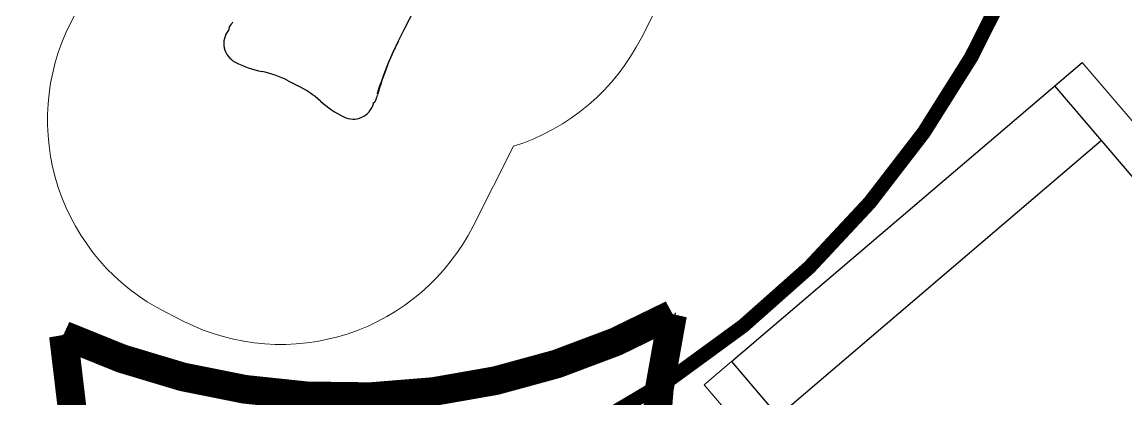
# Model space of a CAD drawing. Header units: millimetres. Extents: x 246416442 to 246896683, y 7418963194 to 7419503218.
# Drawn here: x 246843210 to 246850898, y 7419444564 to 7419447189 of the extents above; entities that cross this region are included whole.
import ezdxf
from ezdxf.lldxf.tags import DXFTag

# ---------------------------------------------------------------- set-up
doc = ezdxf.new("R2010")
doc.units = ezdxf.units.MM
for name, pattern in [('DASHED', [0.75, 0.5, -0.25]), ('DASHED2', [9.525, 6.35, -3.175]), ('HIDDEN', [9.525, 6.35, -3.175])]:
    doc.linetypes.add(name, pattern=pattern)
for name, color, linetype in [('L-EDGE-CONCRETE', 1, 'CONCRETE_EDGE_SHORT'), ('L-Hatch Boundary', 1, 'Continuous'), ('L-ST-SHADE-SAIL', 5, 'DASHED2'), ('L-X-E-PLAY', 9, 'Continuous'), ('L-X-E-PLAY (FallZone)', 252, 'HIDDEN')]:
    doc.layers.add(name, color=color, linetype=linetype)
doc.styles.get("Standard").update_dxf_attribs({"font": 'arial.ttf'})
doc.linetypes.add('CONCRETE_EDGE_SHORT', pattern='A,0.5,-0.2,["CE",Standard,S=0.1,R=0,X=-0.05,Y=-0.05],-0.2', length=0.9)
tags = doc.linetypes.add('HIDDEN2', pattern=[4.7625, 3.175, -1.5875]).pattern_tags.tags
tags[6:7] = [DXFTag(74, 4), DXFTag(75, 0), DXFTag(340, '0'), DXFTag(46, 0.0), DXFTag(50, 0.0), DXFTag(44, 0.0), DXFTag(45, 0.0)]
tags[4:5] = [DXFTag(74, 4), DXFTag(75, 0), DXFTag(340, '0'), DXFTag(46, 0.0), DXFTag(50, 0.0), DXFTag(44, 0.0), DXFTag(45, 0.0)]

# ---------------------------------------------------------------- blocks, each defined once
blk = doc.blocks.new('Artisan - Moduplay')
at = {"layer": 'L-X-E-PLAY', "lineweight": 25}
for p, q in [((-142135.2, -700097.4), (-142135.2, -700122.3)), ((-142135.2, -700122.3), (-142135.2, -700142.8)), ((-142135.2, -700142.8), (-142135.2, -700167.8)), ((-141556.5, -700657.6), (-141457.1, -700657.6)), ((-141457.1, -700657.6), (-140957.7, -700657.6))]:
    blk.add_line(p, q, dxfattribs=at)
for centre, radius, start, end in [((-142039, -699710), 146.3, 77.92626, 180), ((-142994.4, -705366.7), 5892.4, 79.72592, 79.91722), ((-141423.4, -699710), 761.9, 180, 194.72766), ((-142897.1, -700097.4), 761.9, 0, 14.72766), ((-142897.1, -700167.8), 761.9, 345.27232, 0), ((-141423.4, -700555.2), 761.9, 165.27232, 180), ((-142039, -700555.2), 146.3, 180, 282.07374), ((-142897.8, -695436.5), 5345.7, 280.07312, 280.28397), ((-141457, -703337.7), 2685.8, 95.92501, 100.43322), ((-141556, -702763), 2105.4, 91.43307, 98.39016), ((-141737.6, -700642.9), 23.5, 277.59466, 277.68144), ((-141542.5, -702780.1), 2122.5, 90.2825, 95.18501), ((-141556, -702763), 2105.4, 90.00011, 91.43296), ((-141542.5, -702780.3), 2122.8, 89.99995, 90.28299)]:
    blk.add_arc(centre, radius, start, end, dxfattribs=at)
for centre, major_axis, ratio, start_param, end_param in [((-141997.9, -699518), (10.5, 48.9), 0.927568, 3.141591, 3.142328), ((-141967.2, -699590), (-4.4, -24.6), 0.841778, 3.141332, 3.141679), ((-141997.9, -700747.1), (10.5, -48.9), 0.927568, 3.140865, 3.141593), ((-141967.2, -700675.2), (-4.4, 24.6), 0.841778, 3.141519, 3.141887)]:
    blk.add_ellipse(centre, major_axis=major_axis, ratio=ratio, start_param=start_param, end_param=end_param, dxfattribs=at)
for points, knots in [([(-142002, -699567.6), (-142002, -699567.6), (-142002.1, -699567.6), (-142002.3, -699567.6), (-142002.4, -699567.6), (-142002.5, -699567.6), (-142002.6, -699567.6), (-142002.7, -699567.6), (-142002.8, -699567.6), (-142003, -699567.6), (-142003.2, -699567.6), (-142003.4, -699567.6), (-142003.7, -699567.6), (-142003.9, -699567.6), (-142004.1, -699567.6), (-142004.4, -699567.5), (-142004.6, -699567.5), (-142004.9, -699567.5), (-142005.1, -699567.5), (-142005.4, -699567.4), (-142005.7, -699567.4), (-142006, -699567.4), (-142006.2, -699567.3), (-142006.5, -699567.3), (-142006.8, -699567.2), (-142007.1, -699567.2), (-142007.5, -699567.1), (-142007.8, -699567.1), (-142008.1, -699567), (-142008.3, -699567), (-142008.3, -699566.9)], [0, 0, 0, 0, 0.033975, 0.074887, 0.115608, 0.136825, 0.15353, 0.171185, 0.188587, 0.230374, 0.271844, 0.312789, 0.353263, 0.393318, 0.433004, 0.472365, 0.511445, 0.550286, 0.588927, 0.627404, 0.665755, 0.704013, 0.742213, 0.780387, 0.818565, 0.85677, 0.89503, 0.933374, 0.971831, 1, 1, 1, 1]), ([(-141962.8, -699565.4), (-141963.6, -699565.2), (-141965.1, -699564.9), (-141967.7, -699564.5), (-141970.1, -699564.1), (-141972.4, -699563.7), (-141974.5, -699563.3), (-141976.5, -699563), (-141978.4, -699562.7), (-141980.3, -699562.4), (-141981.8, -699562.2), (-141983.2, -699562.1), (-141984.2, -699562), (-141985.1, -699562), (-141986.1, -699562), (-141987.2, -699562), (-141988.4, -699562.1), (-141989.8, -699562.2), (-141991.3, -699562.5), (-141993.2, -699563), (-141995.1, -699563.6), (-141997.2, -699564.5), (-141999.2, -699565.6), (-142001.2, -699566.9), (-142003, -699568.4), (-142004, -699569.4), (-142004.5, -699569.9)], [0, 0, 0, 0, 0.050209, 0.11263, 0.176458, 0.240822, 0.306272, 0.373226, 0.443361, 0.522948, 0.612248, 0.658703, 0.689846, 0.713885, 0.735859, 0.755508, 0.774332, 0.793664, 0.814644, 0.838051, 0.863925, 0.8914, 0.918913, 0.947599, 0.976295, 1, 1, 1, 1]), ([(-142008.3, -700698.2), (-142008.3, -700698.2), (-142008.1, -700698.2), (-142007.9, -700698.1), (-142007.6, -700698.1), (-142007.3, -700698), (-142007, -700697.9), (-142006.7, -700697.9), (-142006.4, -700697.8), (-142006.1, -700697.8), (-142005.8, -700697.8), (-142005.6, -700697.7), (-142005.3, -700697.7), (-142005, -700697.7), (-142004.8, -700697.6), (-142004.5, -700697.6), (-142004.3, -700697.6), (-142004.1, -700697.6), (-142003.8, -700697.6), (-142003.6, -700697.6), (-142003.4, -700697.5), (-142003.2, -700697.5), (-142003, -700697.5), (-142002.8, -700697.5), (-142002.7, -700697.5), (-142002.6, -700697.5), (-142002.4, -700697.5), (-142002.3, -700697.5), (-142002.1, -700697.5), (-142002, -700697.5), (-142002, -700697.5), (-142002, -700697.5)], [0, 0, 0, 0, 0.016748, 0.054205, 0.091526, 0.128733, 0.165851, 0.202907, 0.239925, 0.276934, 0.313955, 0.351012, 0.388135, 0.425351, 0.462693, 0.50019, 0.537876, 0.575783, 0.613946, 0.652402, 0.691188, 0.730343, 0.76991, 0.809932, 0.832614, 0.856626, 0.880168, 0.919885, 0.959643, 0.999583, 1, 1, 1, 1]), ([(-142004.5, -700695.2), (-142003.9, -700695.8), (-142002.9, -700696.8), (-142001.1, -700698.3), (-141999.2, -700699.5), (-141997.3, -700700.6), (-141995.3, -700701.5), (-141993.4, -700702.1), (-141991.6, -700702.6), (-141990, -700702.9), (-141988.7, -700703.1), (-141987.5, -700703.1), (-141986.4, -700703.2), (-141985.4, -700703.2), (-141984.5, -700703.2), (-141983.5, -700703.1), (-141982.3, -700703), (-141980.8, -700702.8), (-141979, -700702.5), (-141976.9, -700702.2), (-141974.8, -700701.9), (-141972.7, -700701.5), (-141970.3, -700701.1), (-141967.8, -700700.7), (-141965.3, -700700.2), (-141963.7, -700699.9), (-141962.8, -700699.8)], [0, 0, 0, 0, 0.02562, 0.053376, 0.08086, 0.107894, 0.133965, 0.158854, 0.181766, 0.20249, 0.221471, 0.239605, 0.257969, 0.277839, 0.300907, 0.329745, 0.369606, 0.44267, 0.536113, 0.612916, 0.683191, 0.751003, 0.817307, 0.882842, 0.946691, 1, 1, 1, 1]), ([(-141936.4, -700693.1), (-141936.4, -700693.1), (-141936.3, -700693.1), (-141936.1, -700693), (-141935.7, -700692.9), (-141935, -700692.7), (-141934, -700692.5), (-141932.8, -700692.2), (-141931.3, -700691.9), (-141929.7, -700691.5), (-141927.8, -700691.1), (-141925.7, -700690.7), (-141923.4, -700690.3), (-141921, -700689.8), (-141918.3, -700689.3), (-141915.5, -700688.8), (-141912.5, -700688.2), (-141909.3, -700687.6), (-141906, -700687), (-141902.6, -700686.4), (-141899, -700685.8), (-141895.4, -700685.2), (-141891.5, -700684.5), (-141887.7, -700683.9), (-141883.7, -700683.3), (-141879.6, -700682.6), (-141875.5, -700682), (-141871.4, -700681.3), (-141867.1, -700680.7), (-141864.7, -700680.3), (-141863.2, -700680.1)], [0, 0, 0, 0, 0.010035, 0.036442, 0.067731, 0.101878, 0.137478, 0.173864, 0.210726, 0.247811, 0.285005, 0.322322, 0.359711, 0.397293, 0.434894, 0.472582, 0.510362, 0.548036, 0.585819, 0.623667, 0.661527, 0.6994, 0.737423, 0.7754, 0.813235, 0.851139, 0.889128, 0.927102, 0.965092, 1, 1, 1, 1])]:
    blk.add_open_spline(points, degree=3, knots=knots, dxfattribs=at)
at = {"layer": 'L-X-E-PLAY (FallZone)', "color": 252, "linetype": 'HIDDEN2', "lineweight": 13, "ltscale": 0.25}
blk.add_lwpolyline([(-135624.6, -701132.6, -0.44903), (-137300.3, -702622.3), (-137645, -702821.3, -0.348321), (-139488.7, -702548.7, -0.025953), (-139632, -702475.6), (-140182.9, -702157.6), (-140758.8, -702157.6, -0.202725), (-141834.9, -701702.6), (-142458.7, -701702.6, -0.414214), (-143958.7, -700202.6), (-143958.7, -700062.6, -0.414214), (-142458.7, -698562.6), (-141834.9, -698562.6, -0.202725), (-140758.8, -698107.6), (-140377.7, -698107.6), (-140377.7, -697132.6, -1), (-137335.6, -697132.6), (-137335.6, -697278.7), (-136374.6, -697833.5, -0.267949), (-135624.6, -699132.6), (-135624.6, -701132.6)], format="xyb", dxfattribs=at)
blk = doc.blocks.new('Bird Nest Swing - Moduplay')
at = {"layer": 'L-X-E-PLAY (FallZone)', "color": 252, "lineweight": 25}
for p, q in [((36.9213, 32.5217), (36.9213, 35.7317)), ((40.3576, 35.4817), (36.9213, 35.4817)), ((37.4213, 32.5217), (37.4213, 35.4817)), ((36.9213, 32.5217), (40.3576, 32.5217))]:
    blk.add_line(p, q, dxfattribs=at)
at = {"layer": 'L-X-E-PLAY (FallZone)', "color": 252, "lineweight": 5}
for p, q in [((36.9213, 35.7317), (44.9213, 35.7317)), ((36.9213, 32.5217), (36.9213, 32.2717)), ((36.9213, 32.2717), (44.9213, 32.2717))]:
    blk.add_line(p, q, dxfattribs=at)

msp = doc.modelspace()

# ---------------------------------------------------------------- linework, layer by layer
at = {"layer": 'L-EDGE-CONCRETE', "ltscale": 25, "flags": 128}
msp.add_lwpolyline([(246848611.4, 7419437764.3, 200, 200, -0.123633), (246848419.4, 7419434283.2, 200, 200, 0.388271), (246853799.3, 7419438442.8, 200, 200, -0.519902), (246847741.3, 7419445155.5, 200, 200, -0.236833), (246843497.8, 7419445010, 200, 200, -0.098065), (246843427.2, 7419442466.4, 200, 200, -0.135373), (246846549.7, 7419441107.2, 200, 200, -0.155485), (246848594, 7419437775.9, 0, 0, 0)], format="xyseb", dxfattribs=at)
at = {"layer": 'L-Hatch Boundary', "linetype": 'DASHED', "lineweight": 35, "ltscale": 5}
msp.add_lwpolyline([(246847740.8, 7419445153.6, -0.236423), (246843497.7, 7419445010)], format="xyb", dxfattribs=at)
at = {"layer": 'L-Hatch Boundary', "ltscale": 0.1}
for centre, radius, start, end in [((246853113, 7419444147.8), 5302.7, 358.68796, 124.31816), ((246853119.2, 7419443907.2), 5506.5, 166.79741, 308.27636)]:
    msp.add_arc(centre, radius, start, end, dxfattribs=at)
at = {"layer": 'L-Hatch Boundary'}
msp.add_arc((246837024.6, 7419443916.9), 6564.7, 255.02427, 9.58483, dxfattribs=at)
at = {"layer": 'L-ST-SHADE-SAIL', "ltscale": 0.5, "const_width": 100, "flags": 128}
msp.add_lwpolyline([(246859558.4, 7419444257.7, -0.009804), (246850603.8, 7419449269.6, -0.241023), (246847202.1, 7419444392.7, -0.235128), (246853154.9, 7419437677.9, -0.27209), (246859558.4, 7419444257.7, 24.185164)], format="xyb", dxfattribs=at)

# ---------------------------------------------------------------- block references
at = {"layer": 'L-X-E-PLAY', "rotation": 63.22002274932392}
msp.add_blockref('Artisan - Moduplay', (246284097.9, 7419889110), dxfattribs=at)
at = {"layer": 'L-X-E-PLAY', "xscale": 999.9999999999994, "yscale": 999.9999999999994, "zscale": 999.9999999999994, "rotation": 310.4639740679995}
msp.add_blockref('Bird Nest Swing - Moduplay', (246799447, 7419451810), dxfattribs=at)

doc.saveas('drawing.dxf')
